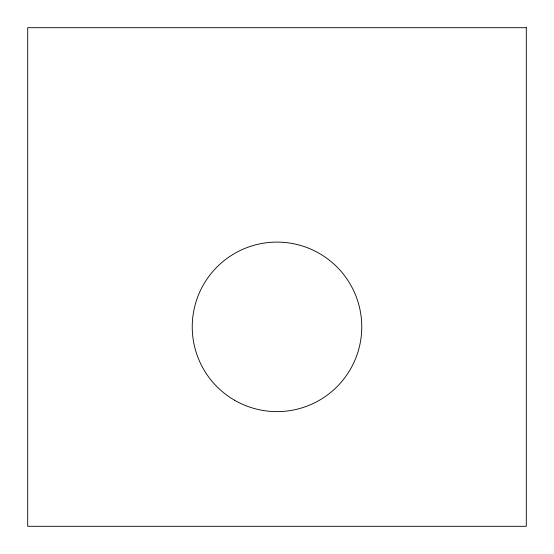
<?xml version="1.0" encoding="UTF-8"?>
<svg xmlns="http://www.w3.org/2000/svg" width="554" height="554" viewBox="0 0 554 554"><rect width="100%" height="100%" fill="white"/><g stroke="black" fill="none" stroke-linecap="round" stroke-linejoin="round"><path stroke-width="0.83" d="M526.3 27.7L27.7 27.7L27.7 526.3L526.3 526.3L526.3 27.7M234.619 400.265A84.762 84.762 0 0 0 361.762 326.86A84.762 84.762 0 0 0 234.619 253.455A84.762 84.762 0 0 0 234.619 400.265"/></g></svg>
